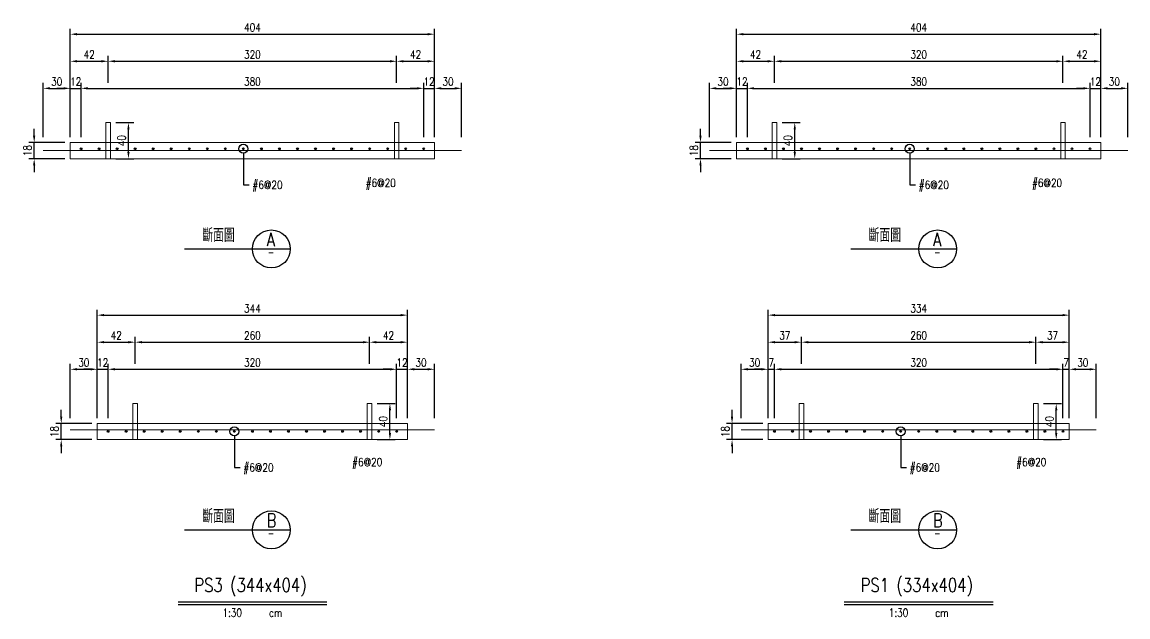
# Model space of a CAD drawing. Extents: x -4754 to 4964, y -19960 to 3841.
# Drawn here: x 1119 to 2346, y -10336 to -9677 of the extents above; entities that cross this region are included whole.
import ezdxf
from ezdxf.enums import TextEntityAlignment as Align

# ---------------------------------------------------------------- set-up
doc = ezdxf.new("R2010")
doc.units = 0
doc.header["$LTSCALE"] = 3
doc.layers.get('0').update_dxf_attribs({"linetype": 'CONTINUOUS'})
doc.layers.add('HB_0', color=7, linetype='CONTINUOUS', transparency=0.5)
for name, color, linetype in [('HB_DIM', 1, 'CONTINUOUS'), ('HB_TXT_CTEXT', 2, 'CONTINUOUS'), ('PVC_pipe', 4, 'CONTINUOUS'), ('鋼筋', 3, 'CONTINUOUS')]:
    doc.layers.add(name, color=color, linetype=linetype)
doc.styles.get("Standard").update_dxf_attribs({"font": 'ROMANS.shx', "width": 0.8, "bigfont": 'chineset.shx'})
doc.dimstyles.new('30', dxfattribs={"dimscale": 3, "dimtxt": 3, "dimasz": 2.5, "dimexe": 2, "dimexo": 2, "dimgap": 1, "dimtad": 1, "dimdsep": 46, "dimtxsty": 'Standard', "dimcen": 0, "dimclrd": 256, "dimclre": 256, "dimclrt": 2, "dimadec": 0, "dimazin": 0, "dimtfac": 1, "dimtix": 1, "dimtmove": 2, "dimatfit": 3, "dimfxl": 1, "dimtolj": 1, "dimtzin": 0, "dimarcsym": 0})

# ---------------------------------------------------------------- blocks, each defined once
blk = doc.blocks.new('slab_title_s')
at = {"color": 3, "linetype": 'Continuous'}
blk.add_line((-82.5, 0), (82.5, 0), dxfattribs=at)
at = {"color": 1, "linetype": 'Continuous'}
blk.add_line((-82.5, -3), (82.5, -3), dxfattribs=at)
at = {"color": 3, "linetype": 'Continuous', "width": 0.8}
blk.add_attdef('PS1', text='', height=15, dxfattribs=at).set_placement((-2.1, 17.6), align=Align.MIDDLE)
at = {"color": 0, "linetype": 'Continuous', "width": 0.8}
for tag, p in [('1:30', (-22.4, -12)), ('CM', (25.7, -12.1))]:
    blk.add_attdef(tag, text='', height=9, dxfattribs=at).set_placement(p, align=Align.MIDDLE)
blk = doc.blocks.new('slab_sectionA')
at = {"color": 3, "linetype": 'Continuous'}
for p, q in [((-75.3, 0), (0, 0)), ((0, 0), (42, 0))]:
    blk.add_line(p, q, dxfattribs=at)
at = {"color": 4, "linetype": 'Continuous'}
blk.add_circle((21, 0), 21, dxfattribs=at)
at = {"color": 3, "linetype": 'Continuous', "width": 0.8}
blk.add_text('斷面圖', height=15, rotation=360, dxfattribs=at).set_placement((-37.6, 16), align=Align.MIDDLE)
at = {"color": 0, "linetype": 'Continuous', "width": 0.8}
for tag, p, height in [('A', (15.8, 3), 15), ('-', (17.3, -7.5), 7.5)]:
    blk.add_attdef(tag, p, '', height=height, dxfattribs=at)
blk = doc.blocks.new('C')
at = {"color": 3, "linetype": 'Continuous'}
blk.add_circle((0, 0), 1.2, dxfattribs=at)
blk = doc.blocks.new('H_Circle_guide')
at = {"layer": 'HB_TXT_CTEXT', "color": 1, "linetype": 'Continuous'}
blk.add_lwpolyline([(0, -5), (0, -40), (6.4, -40)], dxfattribs=at)
blk.add_circle((0, 0), 5, dxfattribs=at)
at = {"color": 0, "linetype": 'Continuous', "width": 0.8}
blk.add_attdef('A', text='', height=9, dxfattribs=at).set_placement((10.1, -40), align=Align.MIDDLE_LEFT)
blk = doc.blocks.new('H_Arrow_guide')
at = {"layer": 'HB_TXT_CTEXT', "color": 1, "linetype": 'Continuous'}
blk.add_lwpolyline([(0, 0, 0, 2.5, 0), (0, -7.5, 0, 0, 0), (0, -37, 0, 0, 0), (7.5, -37, 0, 0, 0)], format="xyseb", dxfattribs=at)
at = {"color": 0, "linetype": 'Continuous', "width": 0.8}
blk.add_attdef('A', text='', height=9, dxfattribs=at).set_placement((9.7, -35.9), align=Align.MIDDLE_LEFT)
blk = doc.blocks.new('*D179')
at = {"layer": 'HB_DIM', "linetype": 'Continuous', "lineweight": -2}
for p, q in [((1172.8, -9804.1), (1172.8, -9684.1)), ((1576.8, -9804.1), (1576.8, -9684.1)), ((1180.3, -9690.1), (1569.3, -9690.1))]:
    blk.add_line(p, q, dxfattribs=at)
at = {"layer": 'HB_DIM'}
for points in [[(1180.3, -9688.8), (1180.3, -9691.3), (1172.8, -9690.1)], [(1569.3, -9691.3), (1569.3, -9688.8), (1576.8, -9690.1)]]:
    blk.add_solid(points, dxfattribs=at)
at = {"layer": 'HB_DIM', "color": 2, "linetype": 'Continuous', "insert": (1374.8, -9682.6), "char_height": 9, "attachment_point": 5, "rotation": 0}
blk.add_mtext('\\A1;404', dxfattribs=at)
blk = doc.blocks.new('*D180')
at = {"layer": 'HB_DIM', "linetype": 'Continuous', "lineweight": -2}
for p, q in [((1172.8, -9744.1), (1172.8, -9714.1)), ((1180.3, -9720.1), (1207.3, -9720.1)), ((1214.8, -9744.1), (1214.8, -9714.1))]:
    blk.add_line(p, q, dxfattribs=at)
at = {"layer": 'HB_DIM'}
for points in [[(1180.3, -9718.8), (1180.3, -9721.3), (1172.8, -9720.1)], [(1207.3, -9721.3), (1207.3, -9718.8), (1214.8, -9720.1)]]:
    blk.add_solid(points, dxfattribs=at)
at = {"layer": 'HB_DIM', "color": 2, "linetype": 'Continuous', "insert": (1193.8, -9712.6), "char_height": 9, "attachment_point": 5, "rotation": 0}
blk.add_mtext('\\A1;42', dxfattribs=at)
blk = doc.blocks.new('*D181')
at = {"layer": 'HB_DIM', "linetype": 'Continuous', "lineweight": -2}
for p, q in [((1214.8, -9744.1), (1214.8, -9714.1)), ((1222.3, -9720.1), (1527.3, -9720.1)), ((1534.8, -9744.1), (1534.8, -9714.1))]:
    blk.add_line(p, q, dxfattribs=at)
at = {"layer": 'HB_DIM'}
for points in [[(1222.3, -9718.8), (1222.3, -9721.3), (1214.8, -9720.1)], [(1527.3, -9721.3), (1527.3, -9718.8), (1534.8, -9720.1)]]:
    blk.add_solid(points, dxfattribs=at)
at = {"layer": 'HB_DIM', "color": 2, "linetype": 'Continuous', "insert": (1374.8, -9712.6), "char_height": 9, "attachment_point": 5, "rotation": 0}
blk.add_mtext('\\A1;320', dxfattribs=at)
blk = doc.blocks.new('*D182')
at = {"layer": 'HB_DIM', "linetype": 'Continuous', "lineweight": -2}
for p, q in [((1534.8, -9744.1), (1534.8, -9714.1)), ((1542.3, -9720.1), (1569.3, -9720.1)), ((1576.8, -9744.1), (1576.8, -9714.1))]:
    blk.add_line(p, q, dxfattribs=at)
at = {"layer": 'HB_DIM'}
for points in [[(1542.3, -9718.8), (1542.3, -9721.3), (1534.8, -9720.1)], [(1569.3, -9721.3), (1569.3, -9718.8), (1576.8, -9720.1)]]:
    blk.add_solid(points, dxfattribs=at)
at = {"layer": 'HB_DIM', "color": 2, "linetype": 'Continuous', "insert": (1555.8, -9712.6), "char_height": 9, "attachment_point": 5, "rotation": 0}
blk.add_mtext('\\A1;42', dxfattribs=at)
blk = doc.blocks.new('*D183')
at = {"layer": 'HB_DIM', "linetype": 'Continuous', "lineweight": -2}
for p, q in [((1142.8, -9804.1), (1142.8, -9744.1)), ((1172.8, -9804.1), (1172.8, -9744.1)), ((1150.3, -9750.1), (1165.3, -9750.1))]:
    blk.add_line(p, q, dxfattribs=at)
at = {"layer": 'HB_DIM'}
for points in [[(1150.3, -9748.8), (1150.3, -9751.3), (1142.8, -9750.1)], [(1165.3, -9751.3), (1165.3, -9748.8), (1172.8, -9750.1)]]:
    blk.add_solid(points, dxfattribs=at)
at = {"layer": 'HB_DIM', "color": 2, "linetype": 'Continuous', "insert": (1157.8, -9742.6), "char_height": 9, "attachment_point": 5, "rotation": 0}
blk.add_mtext('\\A1;30', dxfattribs=at)
blk = doc.blocks.new('*D184')
at = {"layer": 'HB_DIM', "linetype": 'Continuous', "lineweight": -2}
for p, q in [((1172.8, -9804.1), (1172.8, -9744.1)), ((1184.8, -9804.1), (1184.8, -9744.1)), ((1165.3, -9750.1), (1157.8, -9750.1)), ((1172.8, -9750.1), (1184.8, -9750.1)), ((1192.3, -9750.1), (1199.8, -9750.1))]:
    blk.add_line(p, q, dxfattribs=at)
at = {"layer": 'HB_DIM'}
for points in [[(1165.3, -9751.3), (1165.3, -9748.8), (1172.8, -9750.1)], [(1192.3, -9748.8), (1192.3, -9751.3), (1184.8, -9750.1)]]:
    blk.add_solid(points, dxfattribs=at)
at = {"layer": 'HB_DIM', "color": 2, "linetype": 'Continuous', "insert": (1178.8, -9742.6), "char_height": 9, "attachment_point": 5, "rotation": 0}
blk.add_mtext('\\A1;12', dxfattribs=at)
blk = doc.blocks.new('*D185')
at = {"layer": 'HB_DIM', "linetype": 'Continuous', "lineweight": -2}
for p, q in [((1184.8, -9804.1), (1184.8, -9744.1)), ((1564.8, -9804.1), (1564.8, -9744.1)), ((1192.3, -9750.1), (1557.3, -9750.1))]:
    blk.add_line(p, q, dxfattribs=at)
at = {"layer": 'HB_DIM'}
for points in [[(1192.3, -9748.8), (1192.3, -9751.3), (1184.8, -9750.1)], [(1557.3, -9751.3), (1557.3, -9748.8), (1564.8, -9750.1)]]:
    blk.add_solid(points, dxfattribs=at)
at = {"layer": 'HB_DIM', "color": 2, "linetype": 'Continuous', "insert": (1374.8, -9742.6), "char_height": 9, "attachment_point": 5, "rotation": 0}
blk.add_mtext('\\A1;380', dxfattribs=at)
blk = doc.blocks.new('*D186')
at = {"layer": 'HB_DIM', "linetype": 'Continuous', "lineweight": -2}
for p, q in [((1564.8, -9804.1), (1564.8, -9744.1)), ((1576.8, -9804.1), (1576.8, -9744.1)), ((1557.3, -9750.1), (1549.8, -9750.1)), ((1564.8, -9750.1), (1576.8, -9750.1)), ((1584.3, -9750.1), (1591.8, -9750.1))]:
    blk.add_line(p, q, dxfattribs=at)
at = {"layer": 'HB_DIM'}
for points in [[(1557.3, -9751.3), (1557.3, -9748.8), (1564.8, -9750.1)], [(1584.3, -9748.8), (1584.3, -9751.3), (1576.8, -9750.1)]]:
    blk.add_solid(points, dxfattribs=at)
at = {"layer": 'HB_DIM', "color": 2, "linetype": 'Continuous', "insert": (1570.8, -9742.6), "char_height": 9, "attachment_point": 5, "rotation": 0}
blk.add_mtext('\\A1;12', dxfattribs=at)
blk = doc.blocks.new('*D187')
at = {"layer": 'HB_DIM', "linetype": 'Continuous', "lineweight": -2}
for p, q in [((1576.8, -9804.1), (1576.8, -9744.1)), ((1606.8, -9804.1), (1606.8, -9744.1)), ((1584.3, -9750.1), (1599.3, -9750.1))]:
    blk.add_line(p, q, dxfattribs=at)
at = {"layer": 'HB_DIM'}
for points in [[(1584.3, -9748.8), (1584.3, -9751.3), (1576.8, -9750.1)], [(1599.3, -9751.3), (1599.3, -9748.8), (1606.8, -9750.1)]]:
    blk.add_solid(points, dxfattribs=at)
at = {"layer": 'HB_DIM', "color": 2, "linetype": 'Continuous', "insert": (1591.8, -9742.6), "char_height": 9, "attachment_point": 5, "rotation": 0}
blk.add_mtext('\\A1;30', dxfattribs=at)
blk = doc.blocks.new('*D188')
at = {"layer": 'HB_DIM', "linetype": 'Continuous', "lineweight": -2}
for p, q in [((1132.8, -9802.6), (1132.8, -9795.1)), ((1166.8, -9810.1), (1126.8, -9810.1)), ((1132.8, -9828.1), (1132.8, -9810.1)), ((1166.8, -9828.1), (1126.8, -9828.1)), ((1132.8, -9835.6), (1132.8, -9843.1))]:
    blk.add_line(p, q, dxfattribs=at)
at = {"layer": 'HB_DIM'}
for points in [[(1131.5, -9802.6), (1134, -9802.6), (1132.8, -9810.1)], [(1134, -9835.6), (1131.5, -9835.6), (1132.8, -9828.1)]]:
    blk.add_solid(points, dxfattribs=at)
at = {"layer": 'HB_DIM', "color": 2, "linetype": 'Continuous', "insert": (1125.3, -9819.1), "char_height": 9, "attachment_point": 5, "rotation": 90}
blk.add_mtext('\\A1;18', dxfattribs=at)
blk = doc.blocks.new('*D189')
at = {"layer": 'HB_DIM', "linetype": 'Continuous', "lineweight": -2}
for p, q in [((1223.3, -9788.1), (1243.3, -9788.1)), ((1237.3, -9820.6), (1237.3, -9795.6)), ((1223.3, -9828.1), (1243.3, -9828.1))]:
    blk.add_line(p, q, dxfattribs=at)
at = {"layer": 'HB_DIM'}
for points in [[(1238.6, -9795.6), (1236.1, -9795.6), (1237.3, -9788.1)], [(1236.1, -9820.6), (1238.6, -9820.6), (1237.3, -9828.1)]]:
    blk.add_solid(points, dxfattribs=at)
at = {"layer": 'HB_DIM', "color": 2, "linetype": 'Continuous', "insert": (1229.8, -9808.1), "char_height": 9, "attachment_point": 5, "rotation": 90}
blk.add_mtext('\\A1;40', dxfattribs=at)
blk = doc.blocks.new('*D190')
at = {"layer": 'HB_DIM', "linetype": 'Continuous', "lineweight": -2}
for p, q in [((1202.8, -10115.5), (1202.8, -9995.5)), ((1210.3, -10001.5), (1539.3, -10001.5)), ((1546.8, -10115.5), (1546.8, -9995.5))]:
    blk.add_line(p, q, dxfattribs=at)
at = {"layer": 'HB_DIM'}
for points in [[(1210.3, -10000.2), (1210.3, -10002.7), (1202.8, -10001.5)], [(1539.3, -10002.7), (1539.3, -10000.2), (1546.8, -10001.5)]]:
    blk.add_solid(points, dxfattribs=at)
at = {"layer": 'HB_DIM', "color": 2, "linetype": 'Continuous', "insert": (1374.8, -9994), "char_height": 9, "attachment_point": 5, "rotation": 0}
blk.add_mtext('\\A1;344', dxfattribs=at)
blk = doc.blocks.new('*D191')
at = {"layer": 'HB_DIM', "linetype": 'Continuous', "lineweight": -2}
for p, q in [((1202.8, -10055.5), (1202.8, -10025.5)), ((1210.3, -10031.5), (1237.3, -10031.5)), ((1244.8, -10055.5), (1244.8, -10025.5))]:
    blk.add_line(p, q, dxfattribs=at)
at = {"layer": 'HB_DIM'}
for points in [[(1210.3, -10030.2), (1210.3, -10032.7), (1202.8, -10031.5)], [(1237.3, -10032.7), (1237.3, -10030.2), (1244.8, -10031.5)]]:
    blk.add_solid(points, dxfattribs=at)
at = {"layer": 'HB_DIM', "color": 2, "linetype": 'Continuous', "insert": (1223.8, -10024), "char_height": 9, "attachment_point": 5, "rotation": 0}
blk.add_mtext('\\A1;42', dxfattribs=at)
blk = doc.blocks.new('*D192')
at = {"layer": 'HB_DIM', "linetype": 'Continuous', "lineweight": -2}
for p, q in [((1244.8, -10055.5), (1244.8, -10025.5)), ((1252.3, -10031.5), (1497.3, -10031.5)), ((1504.8, -10055.5), (1504.8, -10025.5))]:
    blk.add_line(p, q, dxfattribs=at)
at = {"layer": 'HB_DIM'}
for points in [[(1252.3, -10030.2), (1252.3, -10032.7), (1244.8, -10031.5)], [(1497.3, -10032.7), (1497.3, -10030.2), (1504.8, -10031.5)]]:
    blk.add_solid(points, dxfattribs=at)
at = {"layer": 'HB_DIM', "color": 2, "linetype": 'Continuous', "insert": (1374.8, -10024), "char_height": 9, "attachment_point": 5, "rotation": 0}
blk.add_mtext('\\A1;260', dxfattribs=at)
blk = doc.blocks.new('*D193')
at = {"layer": 'HB_DIM', "linetype": 'Continuous', "lineweight": -2}
for p, q in [((1504.8, -10055.5), (1504.8, -10025.5)), ((1512.3, -10031.5), (1539.3, -10031.5)), ((1546.8, -10055.5), (1546.8, -10025.5))]:
    blk.add_line(p, q, dxfattribs=at)
at = {"layer": 'HB_DIM'}
for points in [[(1512.3, -10030.2), (1512.3, -10032.7), (1504.8, -10031.5)], [(1539.3, -10032.7), (1539.3, -10030.2), (1546.8, -10031.5)]]:
    blk.add_solid(points, dxfattribs=at)
at = {"layer": 'HB_DIM', "color": 2, "linetype": 'Continuous', "insert": (1525.8, -10024), "char_height": 9, "attachment_point": 5, "rotation": 0}
blk.add_mtext('\\A1;42', dxfattribs=at)
blk = doc.blocks.new('*D194')
at = {"layer": 'HB_DIM', "linetype": 'Continuous', "lineweight": -2}
for p, q in [((1172.8, -10115.5), (1172.8, -10055.5)), ((1202.8, -10115.5), (1202.8, -10055.5)), ((1180.3, -10061.5), (1195.3, -10061.5))]:
    blk.add_line(p, q, dxfattribs=at)
at = {"layer": 'HB_DIM'}
for points in [[(1180.3, -10060.2), (1180.3, -10062.7), (1172.8, -10061.5)], [(1195.3, -10062.7), (1195.3, -10060.2), (1202.8, -10061.5)]]:
    blk.add_solid(points, dxfattribs=at)
at = {"layer": 'HB_DIM', "color": 2, "linetype": 'Continuous', "insert": (1187.8, -10054), "char_height": 9, "attachment_point": 5, "rotation": 0}
blk.add_mtext('\\A1;30', dxfattribs=at)
blk = doc.blocks.new('*D195')
at = {"layer": 'HB_DIM', "linetype": 'Continuous', "lineweight": -2}
for p, q in [((1202.8, -10115.5), (1202.8, -10055.5)), ((1214.8, -10115.5), (1214.8, -10055.5)), ((1195.3, -10061.5), (1187.8, -10061.5)), ((1202.8, -10061.5), (1214.8, -10061.5)), ((1222.3, -10061.5), (1229.8, -10061.5))]:
    blk.add_line(p, q, dxfattribs=at)
at = {"layer": 'HB_DIM'}
for points in [[(1195.3, -10062.7), (1195.3, -10060.2), (1202.8, -10061.5)], [(1222.3, -10060.2), (1222.3, -10062.7), (1214.8, -10061.5)]]:
    blk.add_solid(points, dxfattribs=at)
at = {"layer": 'HB_DIM', "color": 2, "linetype": 'Continuous', "insert": (1208.8, -10054), "char_height": 9, "attachment_point": 5, "rotation": 0}
blk.add_mtext('\\A1;12', dxfattribs=at)
blk = doc.blocks.new('*D196')
at = {"layer": 'HB_DIM', "linetype": 'Continuous', "lineweight": -2}
for p, q in [((1214.8, -10115.5), (1214.8, -10055.5)), ((1534.8, -10115.5), (1534.8, -10055.5)), ((1222.3, -10061.5), (1527.3, -10061.5))]:
    blk.add_line(p, q, dxfattribs=at)
at = {"layer": 'HB_DIM'}
for points in [[(1222.3, -10060.2), (1222.3, -10062.7), (1214.8, -10061.5)], [(1527.3, -10062.7), (1527.3, -10060.2), (1534.8, -10061.5)]]:
    blk.add_solid(points, dxfattribs=at)
at = {"layer": 'HB_DIM', "color": 2, "linetype": 'Continuous', "insert": (1374.8, -10054), "char_height": 9, "attachment_point": 5, "rotation": 0}
blk.add_mtext('\\A1;320', dxfattribs=at)
blk = doc.blocks.new('*D197')
at = {"layer": 'HB_DIM', "linetype": 'Continuous', "lineweight": -2}
for p, q in [((1534.8, -10115.5), (1534.8, -10055.5)), ((1546.8, -10115.5), (1546.8, -10055.5)), ((1527.3, -10061.5), (1519.8, -10061.5)), ((1534.8, -10061.5), (1546.8, -10061.5)), ((1554.3, -10061.5), (1561.8, -10061.5))]:
    blk.add_line(p, q, dxfattribs=at)
at = {"layer": 'HB_DIM'}
for points in [[(1527.3, -10062.7), (1527.3, -10060.2), (1534.8, -10061.5)], [(1554.3, -10060.2), (1554.3, -10062.7), (1546.8, -10061.5)]]:
    blk.add_solid(points, dxfattribs=at)
at = {"layer": 'HB_DIM', "color": 2, "linetype": 'Continuous', "insert": (1540.8, -10054), "char_height": 9, "attachment_point": 5, "rotation": 0}
blk.add_mtext('\\A1;12', dxfattribs=at)
blk = doc.blocks.new('*D198')
at = {"layer": 'HB_DIM', "linetype": 'Continuous', "lineweight": -2}
for p, q in [((1546.8, -10115.5), (1546.8, -10055.5)), ((1576.8, -10115.5), (1576.8, -10055.5)), ((1554.3, -10061.5), (1569.3, -10061.5))]:
    blk.add_line(p, q, dxfattribs=at)
at = {"layer": 'HB_DIM'}
for points in [[(1554.3, -10060.2), (1554.3, -10062.7), (1546.8, -10061.5)], [(1569.3, -10062.7), (1569.3, -10060.2), (1576.8, -10061.5)]]:
    blk.add_solid(points, dxfattribs=at)
at = {"layer": 'HB_DIM', "color": 2, "linetype": 'Continuous', "insert": (1561.8, -10054), "char_height": 9, "attachment_point": 5, "rotation": 0}
blk.add_mtext('\\A1;30', dxfattribs=at)
blk = doc.blocks.new('*D199')
at = {"layer": 'HB_DIM', "linetype": 'Continuous', "lineweight": -2}
for p, q in [((1162.8, -10114), (1162.8, -10106.5)), ((1196.8, -10121.5), (1156.8, -10121.5)), ((1162.8, -10139.5), (1162.8, -10121.5)), ((1196.8, -10139.5), (1156.8, -10139.5)), ((1162.8, -10147), (1162.8, -10154.5))]:
    blk.add_line(p, q, dxfattribs=at)
at = {"layer": 'HB_DIM'}
for points in [[(1161.5, -10114), (1164, -10114), (1162.8, -10121.5)], [(1164, -10147), (1161.5, -10147), (1162.8, -10139.5)]]:
    blk.add_solid(points, dxfattribs=at)
at = {"layer": 'HB_DIM', "color": 2, "linetype": 'Continuous', "insert": (1155.3, -10130.5), "char_height": 9, "attachment_point": 5, "rotation": 90}
blk.add_mtext('\\A1;18', dxfattribs=at)
blk = doc.blocks.new('*D200')
at = {"layer": 'HB_DIM', "linetype": 'Continuous', "lineweight": -2}
for p, q in [((1513.3, -10099.5), (1533.3, -10099.5)), ((1527.3, -10132), (1527.3, -10107)), ((1513.3, -10139.5), (1533.3, -10139.5))]:
    blk.add_line(p, q, dxfattribs=at)
at = {"layer": 'HB_DIM'}
for points in [[(1528.6, -10107), (1526.1, -10107), (1527.3, -10099.5)], [(1526.1, -10132), (1528.6, -10132), (1527.3, -10139.5)]]:
    blk.add_solid(points, dxfattribs=at)
at = {"layer": 'HB_DIM', "color": 2, "linetype": 'Continuous', "insert": (1519.8, -10119.5), "char_height": 9, "attachment_point": 5, "rotation": 90}
blk.add_mtext('\\A1;40', dxfattribs=at)
blk = doc.blocks.new('*D201')
at = {"layer": 'HB_DIM', "linetype": 'Continuous', "lineweight": -2}
for p, q in [((1911.8, -9804.1), (1911.8, -9684.1)), ((2315.8, -9804.1), (2315.8, -9684.1)), ((1919.3, -9690.1), (2308.3, -9690.1))]:
    blk.add_line(p, q, dxfattribs=at)
at = {"layer": 'HB_DIM'}
for points in [[(1919.3, -9688.8), (1919.3, -9691.3), (1911.8, -9690.1)], [(2308.3, -9691.3), (2308.3, -9688.8), (2315.8, -9690.1)]]:
    blk.add_solid(points, dxfattribs=at)
at = {"layer": 'HB_DIM', "color": 2, "linetype": 'Continuous', "insert": (2113.8, -9682.6), "char_height": 9, "attachment_point": 5, "rotation": 0}
blk.add_mtext('\\A1;404', dxfattribs=at)
blk = doc.blocks.new('*D202')
at = {"layer": 'HB_DIM', "linetype": 'Continuous', "lineweight": -2}
for p, q in [((1911.8, -9744.1), (1911.8, -9714.1)), ((1919.3, -9720.1), (1946.3, -9720.1)), ((1953.8, -9744.1), (1953.8, -9714.1))]:
    blk.add_line(p, q, dxfattribs=at)
at = {"layer": 'HB_DIM'}
for points in [[(1919.3, -9718.8), (1919.3, -9721.3), (1911.8, -9720.1)], [(1946.3, -9721.3), (1946.3, -9718.8), (1953.8, -9720.1)]]:
    blk.add_solid(points, dxfattribs=at)
at = {"layer": 'HB_DIM', "color": 2, "linetype": 'Continuous', "insert": (1932.8, -9712.6), "char_height": 9, "attachment_point": 5, "rotation": 0}
blk.add_mtext('\\A1;42', dxfattribs=at)
blk = doc.blocks.new('*D203')
at = {"layer": 'HB_DIM', "linetype": 'Continuous', "lineweight": -2}
for p, q in [((1953.8, -9744.1), (1953.8, -9714.1)), ((1961.3, -9720.1), (2266.3, -9720.1)), ((2273.8, -9744.1), (2273.8, -9714.1))]:
    blk.add_line(p, q, dxfattribs=at)
at = {"layer": 'HB_DIM'}
for points in [[(1961.3, -9718.8), (1961.3, -9721.3), (1953.8, -9720.1)], [(2266.3, -9721.3), (2266.3, -9718.8), (2273.8, -9720.1)]]:
    blk.add_solid(points, dxfattribs=at)
at = {"layer": 'HB_DIM', "color": 2, "linetype": 'Continuous', "insert": (2113.8, -9712.6), "char_height": 9, "attachment_point": 5, "rotation": 0}
blk.add_mtext('\\A1;320', dxfattribs=at)
blk = doc.blocks.new('*D204')
at = {"layer": 'HB_DIM', "linetype": 'Continuous', "lineweight": -2}
for p, q in [((2273.8, -9744.1), (2273.8, -9714.1)), ((2281.3, -9720.1), (2308.3, -9720.1)), ((2315.8, -9744.1), (2315.8, -9714.1))]:
    blk.add_line(p, q, dxfattribs=at)
at = {"layer": 'HB_DIM'}
for points in [[(2281.3, -9718.8), (2281.3, -9721.3), (2273.8, -9720.1)], [(2308.3, -9721.3), (2308.3, -9718.8), (2315.8, -9720.1)]]:
    blk.add_solid(points, dxfattribs=at)
at = {"layer": 'HB_DIM', "color": 2, "linetype": 'Continuous', "insert": (2294.8, -9712.6), "char_height": 9, "attachment_point": 5, "rotation": 0}
blk.add_mtext('\\A1;42', dxfattribs=at)
blk = doc.blocks.new('*D205')
at = {"layer": 'HB_DIM', "linetype": 'Continuous', "lineweight": -2}
for p, q in [((1881.8, -9804.1), (1881.8, -9744.1)), ((1911.8, -9804.1), (1911.8, -9744.1)), ((1889.3, -9750.1), (1904.3, -9750.1))]:
    blk.add_line(p, q, dxfattribs=at)
at = {"layer": 'HB_DIM'}
for points in [[(1889.3, -9748.8), (1889.3, -9751.3), (1881.8, -9750.1)], [(1904.3, -9751.3), (1904.3, -9748.8), (1911.8, -9750.1)]]:
    blk.add_solid(points, dxfattribs=at)
at = {"layer": 'HB_DIM', "color": 2, "linetype": 'Continuous', "insert": (1896.8, -9742.6), "char_height": 9, "attachment_point": 5, "rotation": 0}
blk.add_mtext('\\A1;30', dxfattribs=at)
blk = doc.blocks.new('*D206')
at = {"layer": 'HB_DIM', "linetype": 'Continuous', "lineweight": -2}
for p, q in [((1911.8, -9804.1), (1911.8, -9744.1)), ((1923.8, -9804.1), (1923.8, -9744.1)), ((1904.3, -9750.1), (1896.8, -9750.1)), ((1911.8, -9750.1), (1923.8, -9750.1)), ((1931.3, -9750.1), (1938.8, -9750.1))]:
    blk.add_line(p, q, dxfattribs=at)
at = {"layer": 'HB_DIM'}
for points in [[(1904.3, -9751.3), (1904.3, -9748.8), (1911.8, -9750.1)], [(1931.3, -9748.8), (1931.3, -9751.3), (1923.8, -9750.1)]]:
    blk.add_solid(points, dxfattribs=at)
at = {"layer": 'HB_DIM', "color": 2, "linetype": 'Continuous', "insert": (1917.8, -9742.6), "char_height": 9, "attachment_point": 5, "rotation": 0}
blk.add_mtext('\\A1;12', dxfattribs=at)
blk = doc.blocks.new('*D207')
at = {"layer": 'HB_DIM', "linetype": 'Continuous', "lineweight": -2}
for p, q in [((1923.8, -9804.1), (1923.8, -9744.1)), ((2303.8, -9804.1), (2303.8, -9744.1)), ((1931.3, -9750.1), (2296.3, -9750.1))]:
    blk.add_line(p, q, dxfattribs=at)
at = {"layer": 'HB_DIM'}
for points in [[(1931.3, -9748.8), (1931.3, -9751.3), (1923.8, -9750.1)], [(2296.3, -9751.3), (2296.3, -9748.8), (2303.8, -9750.1)]]:
    blk.add_solid(points, dxfattribs=at)
at = {"layer": 'HB_DIM', "color": 2, "linetype": 'Continuous', "insert": (2113.8, -9742.6), "char_height": 9, "attachment_point": 5, "rotation": 0}
blk.add_mtext('\\A1;380', dxfattribs=at)
blk = doc.blocks.new('*D208')
at = {"layer": 'HB_DIM', "linetype": 'Continuous', "lineweight": -2}
for p, q in [((2303.8, -9804.1), (2303.8, -9744.1)), ((2315.8, -9804.1), (2315.8, -9744.1)), ((2296.3, -9750.1), (2288.8, -9750.1)), ((2303.8, -9750.1), (2315.8, -9750.1)), ((2323.3, -9750.1), (2330.8, -9750.1))]:
    blk.add_line(p, q, dxfattribs=at)
at = {"layer": 'HB_DIM'}
for points in [[(2296.3, -9751.3), (2296.3, -9748.8), (2303.8, -9750.1)], [(2323.3, -9748.8), (2323.3, -9751.3), (2315.8, -9750.1)]]:
    blk.add_solid(points, dxfattribs=at)
at = {"layer": 'HB_DIM', "color": 2, "linetype": 'Continuous', "insert": (2309.8, -9742.6), "char_height": 9, "attachment_point": 5, "rotation": 0}
blk.add_mtext('\\A1;12', dxfattribs=at)
blk = doc.blocks.new('*D209')
at = {"layer": 'HB_DIM', "linetype": 'Continuous', "lineweight": -2}
for p, q in [((2315.8, -9804.1), (2315.8, -9744.1)), ((2345.8, -9804.1), (2345.8, -9744.1)), ((2323.3, -9750.1), (2338.3, -9750.1))]:
    blk.add_line(p, q, dxfattribs=at)
at = {"layer": 'HB_DIM'}
for points in [[(2323.3, -9748.8), (2323.3, -9751.3), (2315.8, -9750.1)], [(2338.3, -9751.3), (2338.3, -9748.8), (2345.8, -9750.1)]]:
    blk.add_solid(points, dxfattribs=at)
at = {"layer": 'HB_DIM', "color": 2, "linetype": 'Continuous', "insert": (2330.8, -9742.6), "char_height": 9, "attachment_point": 5, "rotation": 0}
blk.add_mtext('\\A1;30', dxfattribs=at)
blk = doc.blocks.new('*D210')
at = {"layer": 'HB_DIM', "linetype": 'Continuous', "lineweight": -2}
for p, q in [((1871.8, -9802.6), (1871.8, -9795.1)), ((1905.8, -9810.1), (1865.8, -9810.1)), ((1871.8, -9828.1), (1871.8, -9810.1)), ((1905.8, -9828.1), (1865.8, -9828.1)), ((1871.8, -9835.6), (1871.8, -9843.1))]:
    blk.add_line(p, q, dxfattribs=at)
at = {"layer": 'HB_DIM'}
for points in [[(1870.5, -9802.6), (1873, -9802.6), (1871.8, -9810.1)], [(1873, -9835.6), (1870.5, -9835.6), (1871.8, -9828.1)]]:
    blk.add_solid(points, dxfattribs=at)
at = {"layer": 'HB_DIM', "color": 2, "linetype": 'Continuous', "insert": (1864.3, -9819.1), "char_height": 9, "attachment_point": 5, "rotation": 90}
blk.add_mtext('\\A1;18', dxfattribs=at)
blk = doc.blocks.new('*D211')
at = {"layer": 'HB_DIM', "linetype": 'Continuous', "lineweight": -2}
for p, q in [((1962.3, -9788.1), (1982.3, -9788.1)), ((1976.3, -9820.6), (1976.3, -9795.6)), ((1962.3, -9828.1), (1982.3, -9828.1))]:
    blk.add_line(p, q, dxfattribs=at)
at = {"layer": 'HB_DIM'}
for points in [[(1977.6, -9795.6), (1975.1, -9795.6), (1976.3, -9788.1)], [(1975.1, -9820.6), (1977.6, -9820.6), (1976.3, -9828.1)]]:
    blk.add_solid(points, dxfattribs=at)
at = {"layer": 'HB_DIM', "color": 2, "linetype": 'Continuous', "insert": (1968.8, -9808.1), "char_height": 9, "attachment_point": 5, "rotation": 90}
blk.add_mtext('\\A1;40', dxfattribs=at)
blk = doc.blocks.new('*D212')
at = {"layer": 'HB_DIM', "linetype": 'Continuous', "lineweight": -2}
for p, q in [((1946.8, -10115.5), (1946.8, -9995.5)), ((1954.3, -10001.5), (2273.3, -10001.5)), ((2280.8, -10115.5), (2280.8, -9995.5))]:
    blk.add_line(p, q, dxfattribs=at)
at = {"layer": 'HB_DIM'}
for points in [[(1954.3, -10000.2), (1954.3, -10002.7), (1946.8, -10001.5)], [(2273.3, -10002.7), (2273.3, -10000.2), (2280.8, -10001.5)]]:
    blk.add_solid(points, dxfattribs=at)
at = {"layer": 'HB_DIM', "color": 2, "linetype": 'Continuous', "insert": (2113.8, -9994), "char_height": 9, "attachment_point": 5, "rotation": 0}
blk.add_mtext('\\A1;334', dxfattribs=at)
blk = doc.blocks.new('*D213')
at = {"layer": 'HB_DIM', "linetype": 'Continuous', "lineweight": -2}
for p, q in [((1946.8, -10055.5), (1946.8, -10025.5)), ((1954.3, -10031.5), (1976.3, -10031.5)), ((1983.8, -10055.5), (1983.8, -10025.5))]:
    blk.add_line(p, q, dxfattribs=at)
at = {"layer": 'HB_DIM'}
for points in [[(1954.3, -10030.2), (1954.3, -10032.7), (1946.8, -10031.5)], [(1976.3, -10032.7), (1976.3, -10030.2), (1983.8, -10031.5)]]:
    blk.add_solid(points, dxfattribs=at)
at = {"layer": 'HB_DIM', "color": 2, "linetype": 'Continuous', "insert": (1965.3, -10024), "char_height": 9, "attachment_point": 5, "rotation": 0}
blk.add_mtext('\\A1;37', dxfattribs=at)
blk = doc.blocks.new('*D214')
at = {"layer": 'HB_DIM', "linetype": 'Continuous', "lineweight": -2}
for p, q in [((1983.8, -10055.5), (1983.8, -10025.5)), ((1991.3, -10031.5), (2236.3, -10031.5)), ((2243.8, -10055.5), (2243.8, -10025.5))]:
    blk.add_line(p, q, dxfattribs=at)
at = {"layer": 'HB_DIM'}
for points in [[(1991.3, -10030.2), (1991.3, -10032.7), (1983.8, -10031.5)], [(2236.3, -10032.7), (2236.3, -10030.2), (2243.8, -10031.5)]]:
    blk.add_solid(points, dxfattribs=at)
at = {"layer": 'HB_DIM', "color": 2, "linetype": 'Continuous', "insert": (2113.8, -10024), "char_height": 9, "attachment_point": 5, "rotation": 0}
blk.add_mtext('\\A1;260', dxfattribs=at)
blk = doc.blocks.new('*D215')
at = {"layer": 'HB_DIM', "linetype": 'Continuous', "lineweight": -2}
for p, q in [((2243.8, -10055.5), (2243.8, -10025.5)), ((2251.3, -10031.5), (2273.3, -10031.5)), ((2280.8, -10055.5), (2280.8, -10025.5))]:
    blk.add_line(p, q, dxfattribs=at)
at = {"layer": 'HB_DIM'}
for points in [[(2251.3, -10030.2), (2251.3, -10032.7), (2243.8, -10031.5)], [(2273.3, -10032.7), (2273.3, -10030.2), (2280.8, -10031.5)]]:
    blk.add_solid(points, dxfattribs=at)
at = {"layer": 'HB_DIM', "color": 2, "linetype": 'Continuous', "insert": (2262.3, -10024), "char_height": 9, "attachment_point": 5, "rotation": 0}
blk.add_mtext('\\A1;37', dxfattribs=at)
blk = doc.blocks.new('*D216')
at = {"layer": 'HB_DIM', "linetype": 'Continuous', "lineweight": -2}
for p, q in [((1916.8, -10115.5), (1916.8, -10055.5)), ((1946.8, -10115.5), (1946.8, -10055.5)), ((1924.3, -10061.5), (1939.3, -10061.5))]:
    blk.add_line(p, q, dxfattribs=at)
at = {"layer": 'HB_DIM'}
for points in [[(1924.3, -10060.2), (1924.3, -10062.7), (1916.8, -10061.5)], [(1939.3, -10062.7), (1939.3, -10060.2), (1946.8, -10061.5)]]:
    blk.add_solid(points, dxfattribs=at)
at = {"layer": 'HB_DIM', "color": 2, "linetype": 'Continuous', "insert": (1931.8, -10054), "char_height": 9, "attachment_point": 5, "rotation": 0}
blk.add_mtext('\\A1;30', dxfattribs=at)
blk = doc.blocks.new('*D217')
at = {"layer": 'HB_DIM', "linetype": 'Continuous', "lineweight": -2}
for p, q in [((1946.8, -10115.5), (1946.8, -10055.5)), ((1953.8, -10115.5), (1953.8, -10055.5)), ((1939.3, -10061.5), (1931.8, -10061.5)), ((1946.8, -10061.5), (1953.8, -10061.5)), ((1961.3, -10061.5), (1968.8, -10061.5))]:
    blk.add_line(p, q, dxfattribs=at)
at = {"layer": 'HB_DIM'}
for points in [[(1939.3, -10062.7), (1939.3, -10060.2), (1946.8, -10061.5)], [(1961.3, -10060.2), (1961.3, -10062.7), (1953.8, -10061.5)]]:
    blk.add_solid(points, dxfattribs=at)
at = {"layer": 'HB_DIM', "color": 2, "linetype": 'Continuous', "insert": (1950.3, -10054), "char_height": 9, "attachment_point": 5, "rotation": 0}
blk.add_mtext('\\A1;7', dxfattribs=at)
blk = doc.blocks.new('*D218')
at = {"layer": 'HB_DIM', "linetype": 'Continuous', "lineweight": -2}
for p, q in [((1953.8, -10115.5), (1953.8, -10055.5)), ((2273.8, -10115.5), (2273.8, -10055.5)), ((1961.3, -10061.5), (2266.3, -10061.5))]:
    blk.add_line(p, q, dxfattribs=at)
at = {"layer": 'HB_DIM'}
for points in [[(1961.3, -10060.2), (1961.3, -10062.7), (1953.8, -10061.5)], [(2266.3, -10062.7), (2266.3, -10060.2), (2273.8, -10061.5)]]:
    blk.add_solid(points, dxfattribs=at)
at = {"layer": 'HB_DIM', "color": 2, "linetype": 'Continuous', "insert": (2113.8, -10054), "char_height": 9, "attachment_point": 5, "rotation": 0}
blk.add_mtext('\\A1;320', dxfattribs=at)
blk = doc.blocks.new('*D219')
at = {"layer": 'HB_DIM', "linetype": 'Continuous', "lineweight": -2}
for p, q in [((2273.8, -10115.5), (2273.8, -10055.5)), ((2280.8, -10115.5), (2280.8, -10055.5)), ((2266.3, -10061.5), (2258.8, -10061.5)), ((2273.8, -10061.5), (2280.8, -10061.5)), ((2288.3, -10061.5), (2295.8, -10061.5))]:
    blk.add_line(p, q, dxfattribs=at)
at = {"layer": 'HB_DIM'}
for points in [[(2266.3, -10062.7), (2266.3, -10060.2), (2273.8, -10061.5)], [(2288.3, -10060.2), (2288.3, -10062.7), (2280.8, -10061.5)]]:
    blk.add_solid(points, dxfattribs=at)
at = {"layer": 'HB_DIM', "color": 2, "linetype": 'Continuous', "insert": (2277.3, -10054), "char_height": 9, "attachment_point": 5, "rotation": 0}
blk.add_mtext('\\A1;7', dxfattribs=at)
blk = doc.blocks.new('*D220')
at = {"layer": 'HB_DIM', "linetype": 'Continuous', "lineweight": -2}
for p, q in [((2280.8, -10115.5), (2280.8, -10055.5)), ((2310.8, -10115.5), (2310.8, -10055.5)), ((2288.3, -10061.5), (2303.3, -10061.5))]:
    blk.add_line(p, q, dxfattribs=at)
at = {"layer": 'HB_DIM'}
for points in [[(2288.3, -10060.2), (2288.3, -10062.7), (2280.8, -10061.5)], [(2303.3, -10062.7), (2303.3, -10060.2), (2310.8, -10061.5)]]:
    blk.add_solid(points, dxfattribs=at)
at = {"layer": 'HB_DIM', "color": 2, "linetype": 'Continuous', "insert": (2295.8, -10054), "char_height": 9, "attachment_point": 5, "rotation": 0}
blk.add_mtext('\\A1;30', dxfattribs=at)
blk = doc.blocks.new('*D221')
at = {"layer": 'HB_DIM', "linetype": 'Continuous', "lineweight": -2}
for p, q in [((1906.8, -10114), (1906.8, -10106.5)), ((1940.8, -10121.5), (1900.8, -10121.5)), ((1906.8, -10139.5), (1906.8, -10121.5)), ((1940.8, -10139.5), (1900.8, -10139.5)), ((1906.8, -10147), (1906.8, -10154.5))]:
    blk.add_line(p, q, dxfattribs=at)
at = {"layer": 'HB_DIM'}
for points in [[(1905.5, -10114), (1908, -10114), (1906.8, -10121.5)], [(1908, -10147), (1905.5, -10147), (1906.8, -10139.5)]]:
    blk.add_solid(points, dxfattribs=at)
at = {"layer": 'HB_DIM', "color": 2, "linetype": 'Continuous', "insert": (1899.3, -10130.5), "char_height": 9, "attachment_point": 5, "rotation": 90}
blk.add_mtext('\\A1;18', dxfattribs=at)
blk = doc.blocks.new('*D222')
at = {"layer": 'HB_DIM', "linetype": 'Continuous', "lineweight": -2}
for p, q in [((2252.3, -10099.5), (2272.3, -10099.5)), ((2266.3, -10132), (2266.3, -10107)), ((2252.3, -10139.5), (2272.3, -10139.5))]:
    blk.add_line(p, q, dxfattribs=at)
at = {"layer": 'HB_DIM'}
for points in [[(2267.6, -10107), (2265.1, -10107), (2266.3, -10099.5)], [(2265.1, -10132), (2267.6, -10132), (2266.3, -10139.5)]]:
    blk.add_solid(points, dxfattribs=at)
at = {"layer": 'HB_DIM', "color": 2, "linetype": 'Continuous', "insert": (2258.8, -10119.5), "char_height": 9, "attachment_point": 5, "rotation": 90}
blk.add_mtext('\\A1;40', dxfattribs=at)

msp = doc.modelspace()

# ---------------------------------------------------------------- linework, layer by layer
at = {"layer": 'HB_0', "lineweight": 5}
for p, q in [((1576.799, -9810.095), (1172.799, -9810.095)), ((1172.799, -9828.095), (1172.799, -9810.095)), ((1576.799, -9810.095), (1576.799, -9828.095)), ((2315.799, -9810.095), (1911.799, -9810.095)), ((1911.799, -9828.095), (1911.799, -9810.095)), ((2315.799, -9810.095), (2315.799, -9828.095)), ((1576.799, -9828.095), (1172.799, -9828.095)), ((2315.799, -9828.095), (1911.799, -9828.095)), ((1546.799, -10121.495), (1202.799, -10121.495)), ((1202.799, -10139.495), (1202.799, -10121.495)), ((1546.799, -10121.495), (1546.799, -10139.495)), ((2280.799, -10121.495), (1946.799, -10121.495)), ((1946.799, -10139.495), (1946.799, -10121.495)), ((2280.799, -10121.495), (2280.799, -10139.495)), ((1546.799, -10139.495), (1202.799, -10139.495)), ((2280.799, -10139.495), (1946.799, -10139.495))]:
    msp.add_line(p, q, dxfattribs=at)
at = {"layer": 'PVC_pipe', "lineweight": 5}
for points in [[(1212.259, -9828.095), (1217.339, -9828.095), (1217.339, -9788.095), (1212.259, -9788.095), (1212.259, -9828.095)], [(1532.259, -9828.095), (1537.339, -9828.095), (1537.339, -9788.095), (1532.259, -9788.095), (1532.259, -9828.095)], [(1951.259, -9828.095), (1956.339, -9828.095), (1956.339, -9788.095), (1951.259, -9788.095), (1951.259, -9828.095)], [(2271.259, -9828.095), (2276.339, -9828.095), (2276.339, -9788.095), (2271.259, -9788.095), (2271.259, -9828.095)], [(1242.259, -10139.495), (1247.339, -10139.495), (1247.339, -10099.495), (1242.259, -10099.495), (1242.259, -10139.495)], [(1502.259, -10139.495), (1507.339, -10139.495), (1507.339, -10099.495), (1502.259, -10099.495), (1502.259, -10139.495)], [(1981.259, -10139.495), (1986.339, -10139.495), (1986.339, -10099.495), (1981.259, -10099.495), (1981.259, -10139.495)], [(2241.259, -10139.495), (2246.339, -10139.495), (2246.339, -10099.495), (2241.259, -10099.495), (2241.259, -10139.495)]]:
    msp.add_lwpolyline(points, dxfattribs=at)
at = {"layer": '鋼筋', "lineweight": 5}
for p, q in [((1142.799, -9819.005, -10), (1366.799, -9819.005, -10)), ((1142.799, -9819.005, 10), (1366.799, -9819.005, 10)), ((1366.799, -9819.005, -10), (1374.799, -9819.005, -10)), ((1366.799, -9819.005, 10), (1374.799, -9819.005, 10)), ((1374.799, -9819.005, -10), (1382.799, -9819.005, -10)), ((1374.799, -9819.005, 10), (1382.799, -9819.005, 10)), ((1382.799, -9819.005, -10), (1606.799, -9819.005, -10)), ((1382.799, -9819.005, 10), (1606.799, -9819.005, 10)), ((1881.799, -9819.005, -10), (2105.799, -9819.005, -10)), ((1881.799, -9819.005, 10), (2105.799, -9819.005, 10)), ((2105.799, -9819.005, -10), (2113.799, -9819.005, -10)), ((2105.799, -9819.005, 10), (2113.799, -9819.005, 10)), ((2113.799, -9819.005, -10), (2121.799, -9819.005, -10)), ((2113.799, -9819.005, 10), (2121.799, -9819.005, 10)), ((2121.799, -9819.005, -10), (2345.799, -9819.005, -10)), ((2121.799, -9819.005, 10), (2345.799, -9819.005, 10)), ((1172.799, -10128.495, 10), (1365.799, -10128.495, 10)), ((1172.799, -10128.495, -10), (1365.799, -10128.495, -10)), ((1365.799, -10128.495, 10), (1374.799, -10128.495, 10)), ((1365.799, -10128.495, -10), (1374.799, -10128.495, -10)), ((1374.799, -10128.495, 10), (1383.799, -10128.495, 10)), ((1374.799, -10128.495, -10), (1383.799, -10128.495, -10)), ((1383.799, -10128.495, 10), (1576.799, -10128.495, 10)), ((1383.799, -10128.495, -10), (1576.799, -10128.495, -10)), ((1916.799, -10128.495, 10), (2104.799, -10128.495, 10)), ((1916.799, -10128.495, -10), (2104.799, -10128.495, -10)), ((2104.799, -10128.495, 10), (2113.799, -10128.495, 10)), ((2104.799, -10128.495, -10), (2113.799, -10128.495, -10)), ((2113.799, -10128.495, 10), (2122.799, -10128.495, 10)), ((2113.799, -10128.495, -10), (2122.799, -10128.495, -10)), ((2122.799, -10128.495, 10), (2310.799, -10128.495, 10)), ((2122.799, -10128.495, -10), (2310.799, -10128.495, -10))]:
    msp.add_line(p, q, dxfattribs=at)

# ---------------------------------------------------------------- block references
at = {"layer": 'HB_TXT_CTEXT', "color": 0, "linetype": 'Continuous'}
for name, p in [('H_Circle_guide', (1364.799, -9817.095)), ('H_Arrow_guide', (1490.799, -9819.005, -10)), ('H_Arrow_guide', (1490.799, -9819.005, 10)), ('H_Circle_guide', (2103.799, -9817.095)), ('H_Arrow_guide', (2229.799, -9819.005, -10)), ('H_Arrow_guide', (2229.799, -9819.005, 10)), ('H_Circle_guide', (1354.799, -10130.405)), ('H_Arrow_guide', (1475.799, -10128.495, 10)), ('H_Arrow_guide', (1475.799, -10128.495, -10)), ('H_Circle_guide', (2093.799, -10130.405)), ('H_Arrow_guide', (2212.299, -10128.495, 10)), ('H_Arrow_guide', (2212.299, -10128.495, -10))]:
    msp.add_blockref(name, p, dxfattribs=at).add_auto_attribs({'A': '#6@20'})
at = {"layer": 'HB_TXT_CTEXT', "color": 0, "linetype": 'Continuous', "rotation": 360}
for name, p, values in [('slab_sectionA', (1374.799, -9928.095), {'A': 'A', '-': '-'}), ('slab_sectionA', (2113.799, -9928.095), {'A': 'A', '-': '-'}), ('slab_sectionA', (1374.799, -10239.495), {'A': 'B', '-': '-'}), ('slab_sectionA', (2113.799, -10239.495), {'A': 'B', '-': '-'}), ('slab_title_s', (1374.799, -10319.303), {'PS1': 'PS3 (344x404)', '1:30': '1:30', 'CM': 'cm'}), ('slab_title_s', (2113.799, -10319.303), {'PS1': 'PS1 (334x404)', '1:30': '1:30', 'CM': 'cm'})]:
    msp.add_blockref(name, p, dxfattribs=at).add_auto_attribs(values)
at = {"layer": '鋼筋', "linetype": 'Continuous', "xscale": 0.7958333333333333, "yscale": 0.7958333333333333, "zscale": 0.7958333333333333}
for p in [(1184.799, -9817.095), (1204.799, -9817.095), (1224.799, -9817.095), (1244.799, -9817.095), (1264.799, -9817.095), (1284.799, -9817.095), (1304.799, -9817.095), (1324.799, -9817.095), (1344.799, -9817.095), (1364.799, -9817.095), (1384.799, -9817.095), (1404.799, -9817.095), (1424.799, -9817.095), (1444.799, -9817.095), (1464.799, -9817.095), (1484.799, -9817.095), (1504.799, -9817.095), (1524.799, -9817.095), (1544.799, -9817.095), (1564.799, -9817.095), (1923.799, -9817.095), (1943.799, -9817.095), (1963.799, -9817.095), (1983.799, -9817.095), (2003.799, -9817.095), (2023.799, -9817.095), (2043.799, -9817.095), (2063.799, -9817.095), (2083.799, -9817.095), (2103.799, -9817.095), (2123.799, -9817.095), (2143.799, -9817.095), (2163.799, -9817.095), (2183.799, -9817.095), (2203.799, -9817.095), (2223.799, -9817.095), (2243.799, -9817.095), (2263.799, -9817.095), (2283.799, -9817.095), (2303.799, -9817.095), (1214.799, -10130.405), (1234.799, -10130.405), (1254.799, -10130.405), (1274.799, -10130.405), (1294.799, -10130.405), (1314.799, -10130.405), (1334.799, -10130.405), (1354.799, -10130.405), (1374.799, -10130.405), (1394.799, -10130.405), (1414.799, -10130.405), (1434.799, -10130.405), (1454.799, -10130.405), (1474.799, -10130.405), (1494.799, -10130.405), (1514.799, -10130.405), (1534.799, -10130.405), (1953.799, -10130.405), (1973.799, -10130.405), (1993.799, -10130.405), (2013.799, -10130.405), (2033.799, -10130.405), (2053.799, -10130.405), (2073.799, -10130.405), (2093.799, -10130.405), (2113.799, -10130.405), (2133.799, -10130.405), (2153.799, -10130.405), (2173.799, -10130.405), (2193.799, -10130.405), (2213.799, -10130.405), (2233.799, -10130.405), (2253.799, -10130.405), (2273.799, -10130.405)]:
    msp.add_blockref('C', p, dxfattribs=at)

# ---------------------------------------------------------------- dimensions: what is measured, and where the dimension line sits
at = {"layer": 'HB_DIM', "linetype": 'Continuous'}
for base, p1, p2, angle, override, picture, middle in [((1576.799, -9690.095), (1172.799, -9810.095), (1576.799, -9810.095), 0, {"dimpost": '<>'}, '*D179', (1374.799, -9682.595)), ((2315.799, -9690.095), (1911.799, -9810.095), (2315.799, -9810.095), 0, {"dimpost": '<>'}, '*D201', (2113.799, -9682.595)), ((1214.799, -9720.095), (1172.799, -9750.095), (1214.799, -9750.095), 0, {"dimpost": '<>'}, '*D180', (1193.799, -9712.595)), ((1534.799, -9720.095), (1214.799, -9750.095), (1534.799, -9750.095), 0, {"dimpost": '<>'}, '*D181', (1374.799, -9712.595)), ((1576.799, -9720.095), (1534.799, -9750.095), (1576.799, -9750.095), 0, {"dimpost": '<>'}, '*D182', (1555.799, -9712.595)), ((1953.799, -9720.095), (1911.799, -9750.095), (1953.799, -9750.095), 0, {"dimpost": '<>'}, '*D202', (1932.799, -9712.595)), ((2273.799, -9720.095), (1953.799, -9750.095), (2273.799, -9750.095), 0, {"dimpost": '<>'}, '*D203', (2113.799, -9712.595)), ((2315.799, -9720.095), (2273.799, -9750.095), (2315.799, -9750.095), 0, {"dimpost": '<>'}, '*D204', (2294.799, -9712.595)), ((1172.799, -9750.095), (1142.799, -9810.095, -10), (1172.799, -9810.095), 0, {"dimpost": '<>'}, '*D183', (1157.799, -9742.595)), ((1184.799, -9750.095), (1172.799, -9810.095), (1184.799, -9810.095), 0, {"dimpost": '<>'}, '*D184', (1178.799, -9742.595)), ((1564.799, -9750.095), (1184.799, -9810.095), (1564.799, -9810.095), 0, {"dimpost": '<>'}, '*D185', (1374.799, -9742.595)), ((1576.799, -9750.095), (1564.799, -9810.095), (1576.799, -9810.095), 0, {"dimpost": '<>'}, '*D186', (1570.799, -9742.595)), ((1606.799, -9750.095), (1576.799, -9810.095), (1606.799, -9810.095, -10), 0, {"dimpost": '<>'}, '*D187', (1591.799, -9742.595)), ((1911.799, -9750.095), (1881.799, -9810.095, -10), (1911.799, -9810.095), 0, {"dimpost": '<>'}, '*D205', (1896.799, -9742.595)), ((1923.799, -9750.095), (1911.799, -9810.095), (1923.799, -9810.095), 0, {"dimpost": '<>'}, '*D206', (1917.799, -9742.595)), ((2303.799, -9750.095), (1923.799, -9810.095), (2303.799, -9810.095), 0, {"dimpost": '<>'}, '*D207', (2113.799, -9742.595)), ((2315.799, -9750.095), (2303.799, -9810.095), (2315.799, -9810.095), 0, {"dimpost": '<>'}, '*D208', (2309.799, -9742.595)), ((2345.799, -9750.095), (2315.799, -9810.095), (2345.799, -9810.095, -10), 0, {"dimpost": '<>'}, '*D209', (2330.799, -9742.595)), ((1132.799, -9810.095), (1172.799, -9828.095), (1172.799, -9810.095), 90, {"dimtad": 4, "dimpost": '<>'}, '*D188', (1125.299, -9819.095)), ((1237.339, -9788.095), (1217.339, -9828.095), (1217.339, -9788.095), 90, {"dimtad": 4, "dimpost": '<>'}, '*D189', (1229.839, -9808.095)), ((1871.799, -9810.095), (1911.799, -9828.095), (1911.799, -9810.095), 90, {"dimtad": 4, "dimpost": '<>'}, '*D210', (1864.299, -9819.095)), ((1976.339, -9788.095), (1956.339, -9828.095), (1956.339, -9788.095), 90, {"dimtad": 4, "dimpost": '<>'}, '*D211', (1968.839, -9808.095)), ((1546.799, -10001.495), (1202.799, -10121.495), (1546.799, -10121.495), 0, {"dimpost": '<>'}, '*D190', (1374.799, -9993.995)), ((2280.799, -10001.495), (1946.799, -10121.495), (2280.799, -10121.495), 0, {"dimpost": '<>'}, '*D212', (2113.799, -9993.995)), ((1244.799, -10031.495), (1202.799, -10061.495), (1244.799, -10061.495), 0, {"dimpost": '<>'}, '*D191', (1223.799, -10023.995)), ((1504.799, -10031.495), (1244.799, -10061.495), (1504.799, -10061.495), 0, {"dimpost": '<>'}, '*D192', (1374.799, -10023.995)), ((1546.799, -10031.495), (1504.799, -10061.495), (1546.799, -10061.495), 0, {"dimpost": '<>'}, '*D193', (1525.799, -10023.995)), ((1983.799, -10031.495), (1946.799, -10061.495), (1983.799, -10061.495), 0, {"dimpost": '<>'}, '*D213', (1965.299, -10023.995)), ((2243.799, -10031.495), (1983.799, -10061.495), (2243.799, -10061.495), 0, {"dimpost": '<>'}, '*D214', (2113.799, -10023.995)), ((2280.799, -10031.495), (2243.799, -10061.495), (2280.799, -10061.495), 0, {"dimpost": '<>'}, '*D215', (2262.299, -10023.995)), ((1202.799, -10061.495), (1172.799, -10121.495, 10), (1202.799, -10121.495), 0, {"dimpost": '<>'}, '*D194', (1187.799, -10053.995)), ((1214.799, -10061.495), (1202.799, -10121.495), (1214.799, -10121.495), 0, {"dimpost": '<>'}, '*D195', (1208.799, -10053.995)), ((1534.799, -10061.495), (1214.799, -10121.495), (1534.799, -10121.495), 0, {"dimpost": '<>'}, '*D196', (1374.799, -10053.995)), ((1546.799, -10061.495), (1534.799, -10121.495), (1546.799, -10121.495), 0, {"dimpost": '<>'}, '*D197', (1540.799, -10053.995)), ((1576.799, -10061.495), (1546.799, -10121.495), (1576.799, -10121.495, 10), 0, {"dimpost": '<>'}, '*D198', (1561.799, -10053.995)), ((1946.799, -10061.495), (1916.799, -10121.495, 10), (1946.799, -10121.495), 0, {"dimpost": '<>'}, '*D216', (1931.799, -10053.995)), ((1953.799, -10061.495), (1946.799, -10121.495), (1953.799, -10121.495), 0, {"dimpost": '<>'}, '*D217', (1950.299, -10053.995)), ((2273.799, -10061.495), (1953.799, -10121.495), (2273.799, -10121.495), 0, {"dimpost": '<>'}, '*D218', (2113.799, -10053.995)), ((2280.799, -10061.495), (2273.799, -10121.495), (2280.799, -10121.495), 0, {"dimpost": '<>'}, '*D219', (2277.299, -10053.995)), ((2310.799, -10061.495), (2280.799, -10121.495), (2310.799, -10121.495, 10), 0, {"dimpost": '<>'}, '*D220', (2295.799, -10053.995)), ((1527.339, -10099.495), (1507.339, -10139.495), (1507.339, -10099.495), 90, {"dimtad": 4, "dimpost": '<>'}, '*D200', (1519.839, -10119.495)), ((2266.339, -10099.495), (2246.339, -10139.495), (2246.339, -10099.495), 90, {"dimtad": 4, "dimpost": '<>'}, '*D222', (2258.839, -10119.495)), ((1162.799, -10121.495), (1202.799, -10139.495), (1202.799, -10121.495), 90, {"dimtad": 4, "dimpost": '<>'}, '*D199', (1155.299, -10130.495)), ((1906.799, -10121.495), (1946.799, -10139.495), (1946.799, -10121.495), 90, {"dimtad": 4, "dimpost": '<>'}, '*D221', (1899.299, -10130.495))]:
    dim = msp.add_linear_dim(base=base, p1=p1, p2=p2, angle=angle, dimstyle='30', override=override, dxfattribs=at)
    dim.commit()
    dim.dimension.update_dxf_attribs({"geometry": picture, "text_midpoint": middle})

doc.saveas('drawing.dxf')
